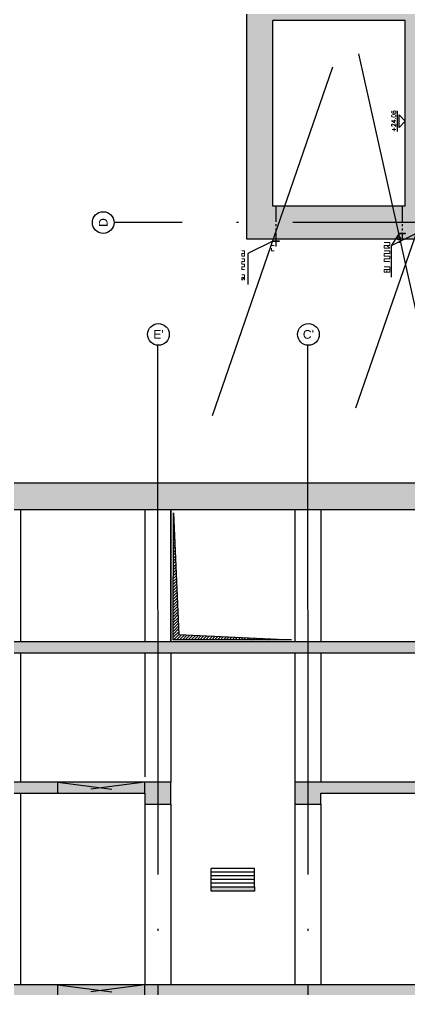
# Model space of a CAD drawing. Header units: millimetres. Extents: x 400382 to 401500, y 4543975 to 4544133.
# Drawn here: x 400678.39 to 400696.34, y 4544030.9 to 4544075.55 of the extents above; entities that cross this region are included whole.
import ezdxf
from ezdxf.enums import TextEntityAlignment as Align

# ---------------------------------------------------------------- set-up
doc = ezdxf.new("R2010")
doc.units = ezdxf.units.MM
for name, pattern in [('ACAD_ISO05W100', [33, 24, -3, 0, -3, 0, -3]), ('AKS', [3, 2.5, -0.25, 0, -0.25]), ('CIZGI', [0.4, 0.25, -0.15]), ('CONTINU', [0])]:
    doc.linetypes.add(name, pattern=pattern)
for name, color, linetype in [('aks prota', 2, 'AKS'), ('boşluk prota', 2, 'Continuous'), ('boşluk taraması prota', 252, 'Continuous'), ('caks prota', 4, 'Continuous'), ('görünüş prota', 4, 'Continuous'), ('inşaat derzi prota', 11, 'Continuous'), ('kesik prota', 2, 'CIZGI'), ('kesit prota', 1, 'Continuous'), ('kesit tarama prota', 252, 'Continuous'), ('kot prota', 4, 'Continuous'), ('not çizgisi prota', 4, 'Continuous'), ('PRT-CST-rc_level', 6, 'Continuous'), ('PRT-CST-rc_levermark', 4, 'Continuous'), ('st_s_su tutucu', 2, 'Continuous'), ('st_s_ölçü', 4, 'Continuous'), ('taks prota', 7, 'Continuous')]:
    doc.layers.add(name, color=color, linetype=linetype)
doc.styles.add('OLCU', font='romanstw.shx')
doc.styles.add('TAKS', font='Arial Unicode.ttf')
doc.dimstyles.new('1-50', dxfattribs={"dimtxt": 10, "dimasz": 4, "dimexe": 4, "dimexo": 8, "dimgap": 4, "dimtad": 1, "dimdec": 1, "dimrnd": 0.05, "dimzin": 9, "dimdsep": 46, "dimtxsty": 'OLCU', "dimblk1": 'OBLIQUE', "dimblk2": 'OBLIQUE', "dimsah": 1, "dimcen": 2, "dimdle": 4, "dimclrd": 4, "dimclre": 4, "dimclrt": 3, "dimadec": 1, "dimazin": 0, "dimtfac": 1, "dimtdec": 1, "dimtix": 1, "dimtmove": 2, "dimatfit": 3, "dimldrblk": 'OBLIQUE', "dimfxl": 1, "dimtvp": 1, "dimtolj": 1, "dimtzin": 1, "dimarcsym": 0})

# ---------------------------------------------------------------- blocks, each defined once
blk = doc.blocks.new('KOTK5')
at = {"layer": 'PRT-CST-rc_levermark'}
blk.add_line((217, 160), (-213, 160), dxfattribs=at)
blk.add_lwpolyline([(130, 130), (-130, 130), (0, 0)], close=True, dxfattribs=at)
at = {"layer": 'PRT-CST-rc_level', "style": 'OLCU'}
blk.add_attdef('000.00', text='', height=90, dxfattribs=at).set_placement((0, 193), align=Align.CENTER)
blk = doc.blocks.new('_Oblique')
at = {"layer": 'st_s_ölçü', "lineweight": -2}
blk.add_line((-0.5, -0.5), (0.5, 0.5), dxfattribs=at)
blk = doc.blocks.new('D')
at = {"layer": 'st_s_su tutucu', "linetype": 'CONTINU', "ltscale": 0.2}
for p, q in [((-39987.8, 52508.2), (-39992.6, 52508.2)), ((-39992.6, 52508.2), (-39992.6, 52507.4)), ((-39992.6, 52507.4), (-39990.6, 52506.1)), ((-39992.6, 52449), (-39990.6, 52450.3)), ((-39992.6, 52448.2), (-39992.6, 52449)), ((-39987.8, 52448.2), (-39992.6, 52448.2)), ((-39990.6, 52478.7), (-39991.9, 52478.7)), ((-39991.9, 52478.7), (-39991.9, 52477.7)), ((-39991.9, 52477.7), (-39990.6, 52477.7)), ((-39990.6, 52498.5), (-39991.5, 52498.5)), ((-39991.5, 52498.5), (-39991.5, 52497.9)), ((-39991.5, 52497.9), (-39990.6, 52497.9)), ((-39990.6, 52488.5), (-39991.5, 52488.5)), ((-39991.5, 52488.5), (-39991.5, 52487.9)), ((-39991.5, 52487.9), (-39990.6, 52487.9)), ((-39991.5, 52467.9), (-39991.5, 52468.5)), ((-39991.5, 52468.5), (-39990.6, 52468.5)), ((-39990.6, 52467.9), (-39991.5, 52467.9)), ((-39991.5, 52457.9), (-39991.5, 52458.5)), ((-39991.5, 52458.5), (-39990.6, 52458.5)), ((-39990.6, 52457.9), (-39991.5, 52457.9)), ((-39990.6, 52506.1), (-39990.6, 52498.5)), ((-39990.6, 52497.9), (-39990.6, 52488.5)), ((-39990.6, 52487.9), (-39990.6, 52478.7)), ((-39990.6, 52468.5), (-39990.6, 52477.7)), ((-39990.6, 52458.5), (-39990.6, 52467.9)), ((-39990.6, 52450.3), (-39990.6, 52457.9)), ((-39989.8, 52506.1), (-39987.8, 52507.4)), ((-39989.8, 52498.5), (-39989.8, 52506.1)), ((-39988.9, 52498.5), (-39989.8, 52498.5)), ((-39989.8, 52488.5), (-39989.8, 52497.9)), ((-39989.8, 52497.9), (-39988.9, 52497.9)), ((-39988.9, 52488.5), (-39989.8, 52488.5)), ((-39989.8, 52478.7), (-39989.8, 52487.9)), ((-39989.8, 52487.9), (-39988.9, 52487.9)), ((-39988.5, 52478.7), (-39989.8, 52478.7)), ((-39989.8, 52477.7), (-39988.5, 52477.7)), ((-39989.8, 52477.7), (-39989.8, 52468.5)), ((-39989.8, 52468.5), (-39988.9, 52468.5)), ((-39988.9, 52467.9), (-39989.8, 52467.9)), ((-39989.8, 52467.9), (-39989.8, 52458.5)), ((-39989.8, 52458.5), (-39988.9, 52458.5)), ((-39988.9, 52457.9), (-39989.8, 52457.9)), ((-39989.8, 52457.9), (-39989.8, 52450.3)), ((-39989.8, 52450.3), (-39987.8, 52449)), ((-39988.9, 52497.9), (-39988.9, 52498.5)), ((-39988.9, 52487.9), (-39988.9, 52488.5)), ((-39988.9, 52468.5), (-39988.9, 52467.9)), ((-39988.9, 52458.5), (-39988.9, 52457.9)), ((-39988.5, 52477.7), (-39988.5, 52478.7)), ((-39987.8, 52507.4), (-39987.8, 52508.2)), ((-39987.8, 52449), (-39987.8, 52448.2))]:
    blk.add_line(p, q, dxfattribs=at)

msp = doc.modelspace()

# ---------------------------------------------------------------- hatches: boundary and pattern name
at = {"layer": 'boşluk taraması prota', "ltscale": 2}
h = msp.add_hatch(dxfattribs=at)
h.set_pattern_fill('ANSI31', color=256, scale=0.03, style=0)
h.set_pattern_definition([(45, (399983.23396, 4543635.71122), (-0.067351921, 0.067351921), [])])
h.paths.add_polyline_path([(400685.472, 4544052.847), (400685.724, 4544047.237), (400690.908, 4544046.999), (400685.458, 4544046.999)])
at = {"layer": 'kesit tarama prota'}
h = msp.add_hatch(color=256, dxfattribs=at)
h.dxf.hatch_style = 1
h.paths.add_polyline_path([(400713.633, 4544093.35), (400688.843, 4544093.35), (400688.843, 4544092.15), (400686.933, 4544092.15), (400686.933, 4544091.85), (400702.603, 4544091.85), (400702.603, 4544083.3), (400696.643, 4544083.3), (400696.643, 4544087.8), (400696.143, 4544087.8), (400696.143, 4544083.3), (400690.043, 4544083.3), (400690.043, 4544087.8), (400686.933, 4544087.8), (400686.933, 4544087.5), (400688.843, 4544087.5), (400688.843, 4544082.3), (400688.313, 4544082.3), (400688.313, 4544080.318), (400688.843, 4544079.382), (400688.843, 4544065.45), (400713.633, 4544065.45)])
h.paths.add_polyline_path([(400711.933, 4544078.165), (400710.943, 4544079.912), (400710.943, 4544082), (400710.743, 4544082), (400710.743, 4544079.56), (400710.913, 4544079.56), (400710.913, 4544079.26), (400711.083, 4544079.26), (400711.083, 4544078.96), (400711.253, 4544078.96), (400711.253, 4544078.66), (400711.423, 4544078.66), (400711.423, 4544078.36), (400711.593, 4544078.36), (400711.593, 4544078.06), (400711.763, 4544078.06), (400711.763, 4544077.76), (400711.933, 4544077.76), (400711.933, 4544076), (400709.413, 4544076), (400709.413, 4544077.512), (400707.713, 4544080.512), (400707.713, 4544082), (400707.513, 4544082), (400707.513, 4544080.16), (400707.683, 4544080.16), (400707.683, 4544079.86), (400707.853, 4544079.86), (400707.853, 4544079.56), (400708.023, 4544079.56), (400708.023, 4544079.26), (400708.193, 4544079.26), (400708.193, 4544078.96), (400708.363, 4544078.96), (400708.363, 4544078.66), (400708.533, 4544078.66), (400708.533, 4544078.36), (400708.703, 4544078.36), (400708.703, 4544078.06), (400708.873, 4544078.06), (400708.873, 4544077.76), (400709.043, 4544077.76), (400709.043, 4544077.46), (400709.213, 4544077.46), (400709.213, 4544076), (400706.183, 4544076), (400706.183, 4544077.512), (400704.483, 4544080.512), (400704.483, 4544082), (400704.283, 4544082), (400704.283, 4544080.16), (400704.453, 4544080.16), (400704.453, 4544079.86), (400704.623, 4544079.86), (400704.623, 4544079.56), (400704.793, 4544079.56), (400704.793, 4544079.26), (400704.963, 4544079.26), (400704.963, 4544078.96), (400705.133, 4544078.96), (400705.133, 4544078.66), (400705.303, 4544078.66), (400705.303, 4544078.36), (400705.473, 4544078.36), (400705.473, 4544078.06), (400705.643, 4544078.06), (400705.643, 4544077.76), (400705.813, 4544077.76), (400705.813, 4544077.46), (400705.983, 4544077.46), (400705.983, 4544076), (400702.803, 4544076), (400702.803, 4544077.477), (400701.083, 4544080.512), (400701.083, 4544082), (400700.883, 4544082), (400700.883, 4544080.16), (400701.053, 4544080.16), (400701.053, 4544079.86), (400701.223, 4544079.86), (400701.223, 4544079.56), (400701.393, 4544079.56), (400701.393, 4544079.26), (400701.563, 4544079.26), (400701.563, 4544078.96), (400701.733, 4544078.96), (400701.733, 4544078.66), (400701.903, 4544078.66), (400701.903, 4544078.36), (400702.073, 4544078.36), (400702.073, 4544078.06), (400702.243, 4544078.06), (400702.243, 4544077.76), (400702.413, 4544077.76), (400702.413, 4544077.46), (400702.603, 4544077.46), (400702.603, 4544076), (400699.553, 4544076), (400699.553, 4544077.512), (400697.853, 4544080.512), (400697.853, 4544082), (400697.653, 4544082), (400697.653, 4544080.16), (400697.823, 4544080.16), (400697.823, 4544079.86), (400697.993, 4544079.86), (400697.993, 4544079.56), (400698.163, 4544079.56), (400698.163, 4544079.26), (400698.333, 4544079.26), (400698.333, 4544078.96), (400698.503, 4544078.96), (400698.503, 4544078.66), (400698.673, 4544078.66), (400698.673, 4544078.36), (400698.843, 4544078.36), (400698.843, 4544078.06), (400699.013, 4544078.06), (400699.013, 4544077.76), (400699.183, 4544077.76), (400699.183, 4544077.46), (400699.353, 4544077.46), (400699.353, 4544076), (400696.343, 4544076), (400696.343, 4544077.477), (400694.623, 4544080.512), (400694.623, 4544082), (400694.423, 4544082), (400694.423, 4544080.16), (400694.593, 4544080.16), (400694.593, 4544079.86), (400694.763, 4544079.86), (400694.763, 4544079.56), (400694.933, 4544079.56), (400694.933, 4544079.26), (400695.103, 4544079.26), (400695.103, 4544078.96), (400695.273, 4544078.96), (400695.273, 4544078.66), (400695.443, 4544078.66), (400695.443, 4544078.36), (400695.613, 4544078.36), (400695.613, 4544078.06), (400695.783, 4544078.06), (400695.783, 4544077.76), (400695.953, 4544077.76), (400695.953, 4544077.46), (400696.143, 4544077.46), (400696.143, 4544076), (400693.093, 4544076), (400693.093, 4544077.512), (400691.393, 4544080.512), (400691.393, 4544082.8), (400691.193, 4544082.8), (400691.193, 4544080.16), (400691.363, 4544080.16), (400691.363, 4544079.86), (400691.533, 4544079.86), (400691.533, 4544079.56), (400691.703, 4544079.56), (400691.703, 4544079.26), (400691.873, 4544079.26), (400691.873, 4544078.96), (400692.043, 4544078.96), (400692.043, 4544078.66), (400692.213, 4544078.66), (400692.213, 4544078.36), (400692.383, 4544078.36), (400692.383, 4544078.06), (400692.553, 4544078.06), (400692.553, 4544077.76), (400692.723, 4544077.76), (400692.723, 4544077.46), (400692.893, 4544077.46), (400692.893, 4544076), (400690.043, 4544076), (400690.043, 4544077.873), (400688.613, 4544080.397), (400688.613, 4544081.8), (400690.043, 4544081.8), (400690.043, 4544082.8), (400711.933, 4544082.8)], flags=16)
h.paths.add_polyline_path([(400711.933, 4544083.3), (400709.633, 4544083.3), (400709.633, 4544085.3), (400711.933, 4544085.3)], flags=16)
h.paths.add_polyline_path([(400711.933, 4544085.6), (400709.633, 4544085.6), (400709.633, 4544086), (400709.233, 4544086), (400709.233, 4544083.3), (400703.103, 4544083.3), (400703.103, 4544091.85), (400711.933, 4544091.85)], flags=16)
h.paths.add_polyline_path([(400711.933, 4544075.5), (400711.933, 4544073.5), (400709.633, 4544073.5), (400709.633, 4544075.5)], flags=16)
h.paths.add_polyline_path([(400709.233, 4544075.5), (400709.233, 4544072.8), (400709.633, 4544072.8), (400709.633, 4544073.2), (400711.933, 4544073.2), (400711.933, 4544066.95), (400703.103, 4544066.95), (400703.103, 4544075.5)], flags=16)
h.paths.add_polyline_path([(400702.603, 4544075.5), (400702.603, 4544066.95), (400696.643, 4544066.95), (400696.643, 4544075.5)], flags=16)
h.paths.add_polyline_path([(400696.143, 4544075.5), (400696.143, 4544066.95), (400690.043, 4544066.95), (400690.043, 4544075.5)], flags=16)
h = msp.add_hatch(color=256, dxfattribs=at)
h.dxf.hatch_style = 1
h.paths.add_polyline_path([(400709.558, 4544054.199), (400665.472, 4544054.199), (400665.472, 4544052.999), (400708.058, 4544052.999), (400708.058, 4544031.11), (400707.758, 4544031.11), (400707.758, 4544025.649), (400690.108, 4544025.649), (400690.108, 4544025.049), (400698.557, 4544025.049), (400698.558, 4544024.449), (400699.158, 4544024.449), (400699.158, 4544025.049), (400701.558, 4544025.049), (400701.558, 4544023.749), (400702.158, 4544023.749), (400702.158, 4544025.049), (400707.758, 4544025.049), (400707.758, 4544017.599), (400705.867, 4544017.599), (400704.877, 4544017.049), (400703.537, 4544017.049), (400702.548, 4544017.599), (400701.908, 4544017.599), (400701.908, 4544019.329), (400702.658, 4544019.329), (400702.658, 4544019.529), (400700.958, 4544019.529), (400700.958, 4544019.329), (400701.658, 4544019.329), (400701.658, 4544017.599), (400690.633, 4544017.599), (400690.633, 4544015.599), (400702.03, 4544015.599), (400703.019, 4544015.049), (400705.396, 4544015.049), (400706.385, 4544015.049), (400709.558, 4544015.049)])
h = msp.add_hatch(color=256, dxfattribs=at)
h.dxf.hatch_style = 1
h.paths.add_polyline_path([(400702.458, 4544046.899), (400665.472, 4544046.899), (400665.472, 4544046.099), (400668.359, 4544046.099), (400668.359, 4544046.399), (400701.958, 4544046.399), (400701.958, 4544045.899), (400702.458, 4544045.899)])
h = msp.add_hatch(color=256, dxfattribs=at)
h.dxf.hatch_style = 1
h.paths.add_polyline_path([(400685.358, 4544040.439), (400665.472, 4544040.439), (400665.472, 4544039.639), (400668.359, 4544039.639), (400668.359, 4544039.939), (400684.158, 4544039.939), (400684.158, 4544039.439), (400685.358, 4544039.439)])
h = msp.add_hatch(color=256, dxfattribs=at)
h.dxf.hatch_style = 1
h.paths.add_polyline_path([(400702.158, 4544040.439), (400691.058, 4544040.439), (400691.058, 4544039.439), (400692.258, 4544039.439), (400692.258, 4544039.939), (400702.158, 4544039.939)])
h = msp.add_hatch(color=256, dxfattribs=at)
h.dxf.hatch_style = 1
h.paths.add_polyline_path([(400689.205, 4544035.621), (400687.205, 4544035.621), (400687.205, 4544035.421), (400689.205, 4544035.421)], flags=17)
h = msp.add_hatch(color=256, dxfattribs=at)
h.dxf.hatch_style = 1
h.paths.add_polyline_path([(400702.158, 4544031.109), (400666.858, 4544031.109), (400666.858, 4544015.049), (400672.872, 4544015.049), (400673.868, 4544015.599), (400685.833, 4544015.599), (400685.833, 4544017.599), (400674.758, 4544017.599), (400674.758, 4544019.329), (400675.459, 4544019.329), (400675.459, 4544019.529), (400673.758, 4544019.529), (400673.758, 4544019.329), (400674.508, 4544019.329), (400674.508, 4544017.599), (400673.868, 4544017.599), (400672.872, 4544017.046), (400671.543, 4544017.046), (400670.548, 4544017.599), (400668.658, 4544017.599), (400668.658, 4544025.049), (400686.308, 4544025.049), (400686.308, 4544025.649), (400668.658, 4544025.649), (400668.658, 4544030.109), (400678.458, 4544030.109), (400678.458, 4544030.609), (400702.158, 4544030.609)])

# ---------------------------------------------------------------- linework, layer by layer
at = {"layer": 'aks prota', "ltscale": 10}
for p, q in [((400715.972, 4544066.2), (400682.742, 4544066.2)), ((400684.783, 4544006.098), (400684.758, 4544060.553)), ((400691.683, 4544006.098), (400691.658, 4544060.553))]:
    msp.add_line(p, q, dxfattribs=at)
at = {"layer": 'boşluk prota', "ltscale": 0.05}
msp.add_lwpolyline([(400685.472, 4544052.847), (400685.724, 4544047.237), (400690.908, 4544046.999), (400685.458, 4544046.999)], close=True, dxfattribs=at)
at = {"layer": 'caks prota', "ltscale": 0.05}
for centre in [(400682.242, 4544066.2), (400684.783, 4544061.053), (400691.683, 4544061.053)]:
    msp.add_circle(centre, 0.5, dxfattribs=at)
at = {"layer": 'görünüş prota'}
for p, q in [((400678.458, 4544046.899), (400678.458, 4544052.999)), ((400684.158, 4544052.999), (400684.158, 4544046.899)), ((400685.358, 4544052.999), (400685.358, 4544046.899)), ((400691.058, 4544052.999), (400691.058, 4544046.899)), ((400692.258, 4544052.999), (400692.258, 4544046.899)), ((400678.458, 4544040.439), (400678.458, 4544046.399)), ((400684.158, 4544046.399), (400684.158, 4544040.689)), ((400685.358, 4544046.399), (400685.358, 4544040.439)), ((400691.058, 4544046.399), (400691.058, 4544040.439)), ((400692.258, 4544046.399), (400692.258, 4544040.439)), ((400678.458, 4544031.109), (400678.458, 4544039.939)), ((400684.158, 4544039.439), (400684.158, 4544031.109)), ((400685.358, 4544039.439), (400685.358, 4544031.109)), ((400691.058, 4544039.439), (400691.058, 4544031.109)), ((400692.258, 4544039.439), (400692.258, 4544031.109))]:
    msp.add_line(p, q, dxfattribs=at)
at = {"layer": 'görünüş prota', "color": 4}
for p, q in [((400689.205, 4544036.471), (400687.205, 4544036.471)), ((400689.205, 4544036.301), (400687.205, 4544036.301)), ((400689.205, 4544036.131), (400687.205, 4544036.131)), ((400689.205, 4544035.961), (400687.205, 4544035.961)), ((400689.205, 4544035.791), (400687.205, 4544035.791))]:
    msp.add_line(p, q, dxfattribs=at)
at = {"layer": 'görünüş prota'}
msp.add_lwpolyline([(400685.358, 4544052.999), (400691.058, 4544052.999), (400691.058, 4544046.899), (400685.358, 4544046.899)], close=True, dxfattribs=at)
at = {"layer": 'görünüş prota', "color": 4}
for points in [[(400687.205, 4544035.621), (400687.205, 4544036.471)], [(400689.205, 4544035.621), (400689.205, 4544036.471)]]:
    msp.add_lwpolyline(points, dxfattribs=at)
at = {"layer": 'inşaat derzi prota', "linetype": 'ACAD_ISO05W100', "ltscale": 0.03}
for points in [[(400690.193, 4544066.95), (400690.193, 4544065.096)], [(400695.993, 4544066.95), (400695.993, 4544065.45)]]:
    msp.add_lwpolyline(points, dxfattribs=at)
at = {"layer": 'kesik prota', "ltscale": 10}
for points in [[(400684.158, 4544040.439), (400680.158, 4544039.939), (400680.158, 4544040.439), (400684.158, 4544039.939), (400684.158, 4544040.439)], [(400684.158, 4544031.109), (400680.158, 4544030.609), (400680.158, 4544031.109), (400684.158, 4544030.609), (400684.158, 4544031.109)]]:
    msp.add_lwpolyline(points, dxfattribs=at)
at = {"layer": 'kesit prota', "color": 1}
for p, q in [((400696.143, 4544075.5), (400690.043, 4544075.5)), ((400690.043, 4544066.95), (400690.043, 4544075.5)), ((400696.143, 4544066.95), (400696.143, 4544075.5)), ((400696.143, 4544066.95), (400690.043, 4544066.95))]:
    msp.add_line(p, q, dxfattribs=at)
for points in [[(400696.143, 4544083.3), (400690.043, 4544083.3), (400690.043, 4544087.8), (400686.933, 4544087.8), (400686.933, 4544087.5), (400688.843, 4544087.5), (400688.843, 4544082.3), (400688.313, 4544082.3), (400688.313, 4544080.318), (400688.843, 4544079.382), (400688.843, 4544065.45), (400713.633, 4544065.45), (400713.633, 4544093.35), (400688.843, 4544093.35), (400688.843, 4544092.15), (400686.933, 4544092.15)], [(400709.558, 4544054.199), (400665.472, 4544054.199)], [(400665.472, 4544052.999), (400708.058, 4544052.999), (400708.058, 4544031.11), (400707.758, 4544031.11), (400707.758, 4544025.649), (400690.108, 4544025.649), (400690.108, 4544025.049), (400698.547, 4544025.049)], [(400665.472, 4544046.899), (400665.472, 4544046.099), (400668.359, 4544046.099), (400668.359, 4544046.399), (400701.958, 4544046.399), (400701.958, 4544045.899), (400702.458, 4544045.899), (400702.458, 4544046.899), (400665.472, 4544046.899)], [(400674.508, 4544017.599), (400673.868, 4544017.599), (400672.872, 4544017.046), (400671.543, 4544017.046), (400670.548, 4544017.599), (400668.658, 4544017.599), (400668.658, 4544025.049), (400686.308, 4544025.049), (400686.308, 4544025.649), (400668.658, 4544025.649), (400668.658, 4544030.109), (400678.458, 4544030.109), (400678.458, 4544030.609), (400702.158, 4544030.609), (400702.158, 4544031.109), (400666.858, 4544031.109), (400666.858, 4544015.049), (400672.872, 4544015.049), (400673.868, 4544015.599)]]:
    msp.add_lwpolyline(points, dxfattribs=at)
for points in [[(400685.358, 4544039.439), (400685.358, 4544040.439), (400665.472, 4544040.439), (400665.472, 4544039.639), (400668.359, 4544039.639), (400668.359, 4544039.939), (400684.158, 4544039.939), (400684.158, 4544039.439)], [(400687.205, 4544035.621), (400689.205, 4544035.621), (400689.205, 4544035.421), (400687.205, 4544035.421)]]:
    msp.add_lwpolyline(points, close=True, dxfattribs=at)
at = {"layer": 'kesit prota'}
msp.add_lwpolyline([(400702.158, 4544040.439), (400691.058, 4544040.439), (400691.058, 4544039.439), (400692.258, 4544039.439), (400692.258, 4544039.939), (400702.158, 4544039.939)], dxfattribs=at)
at = {"layer": 'st_s_ölçü', "color": 6, "lineweight": 0}
for points in [[(400690.103, 4544065.151), (400689.98, 4544065.151), (400690.103, 4544065.151)], [(400695.92, 4544065.399), (400695.796, 4544065.399), (400695.796, 4544065.523), (400695.92, 4544065.523), (400695.92, 4544065.399)]]:
    msp.add_lwpolyline(points, close=True, dxfattribs=at)
for points in [[(400695.178, 4544065.151), (400695.301, 4544065.151), (400695.425, 4544065.151), (400695.425, 4544065.275), (400695.301, 4544065.275), (400695.178, 4544065.275)], [(400695.178, 4544065.151), (400695.178, 4544065.028), (400695.301, 4544065.028), (400695.425, 4544065.028), (400695.301, 4544065.151)], [(400695.796, 4544065.275), (400695.92, 4544065.275)], [(400688.618, 4544064.78), (400688.742, 4544064.78), (400688.742, 4544064.904), (400688.618, 4544064.904)], [(400688.618, 4544064.78), (400688.618, 4544064.656), (400688.742, 4544064.656), (400688.742, 4544064.78)], [(400689.98, 4544064.904), (400689.98, 4544065.028), (400689.98, 4544064.904), (400690.103, 4544064.904)], [(400695.178, 4544064.78), (400695.301, 4544064.78), (400695.425, 4544064.78), (400695.425, 4544064.904), (400695.301, 4544064.904), (400695.178, 4544064.904)], [(400695.178, 4544064.78), (400695.425, 4544064.78)], [(400695.178, 4544064.656), (400695.178, 4544064.78)], [(400688.618, 4544064.409), (400688.742, 4544064.409), (400688.742, 4544064.533), (400688.618, 4544064.533)], [(400688.618, 4544064.409), (400688.742, 4544064.409)], [(400688.618, 4544064.285), (400688.618, 4544064.409)], [(400688.618, 4544064.161), (400688.742, 4544064.161), (400688.742, 4544064.285), (400688.618, 4544064.285)], [(400695.178, 4544064.533), (400695.301, 4544064.533), (400695.425, 4544064.533), (400695.425, 4544064.656), (400695.301, 4544064.656), (400695.178, 4544064.656)], [(400695.178, 4544064.409), (400695.178, 4544064.533)], [(400695.178, 4544064.409), (400695.425, 4544064.409)], [(400688.618, 4544064.038), (400688.618, 4544064.161)], [(400688.618, 4544064.038), (400688.742, 4544064.038)], [(400688.618, 4544063.666), (400688.742, 4544063.666), (400688.742, 4544063.79), (400688.618, 4544063.79)], [(400695.178, 4544064.038), (400695.301, 4544064.038), (400695.425, 4544064.038), (400695.425, 4544064.161), (400695.301, 4544064.161), (400695.178, 4544064.161)], [(400695.178, 4544064.038), (400695.178, 4544063.914), (400695.301, 4544063.914), (400695.301, 4544064.038), (400695.425, 4544064.038), (400695.425, 4544063.914), (400695.301, 4544063.914)], [(400688.618, 4544063.666), (400688.618, 4544063.543), (400688.742, 4544063.666), (400688.742, 4544063.543)]]:
    msp.add_lwpolyline(points, dxfattribs=at)

# ---------------------------------------------------------------- block references
at = {"layer": 'kot prota', "linetype": 'CONTINU', "ltscale": 0.1}
ref = msp.add_blockref('KOTK5', (400696.143, 4544070.87), dxfattribs=dict(at, xscale=-0.002222222222222222, yscale=0.002222222222222222, zscale=0.002222222222222222, rotation=89.9999999999036))
ref.add_attrib('000.00', '+24.06', dxfattribs={"layer": 'PRT-CST-rc_level', "height": 0.2, "rotation": 90, "style": 'OLCU'}).set_placement((400695.714, 4544070.87), align=Align.CENTER)
at = {"layer": 'st_s_ölçü', "xscale": 0.004999999999999998, "yscale": 0.004999999999999998, "zscale": 0.004999999999999998, "rotation": 269.9999999999999}
for p in [(400433.602, 4543865.748), (400427.802, 4543865.394)]:
    msp.add_blockref('D', p, dxfattribs=at)

# ---------------------------------------------------------------- texts
at = {"layer": 'taks prota', "style": 'TAKS'}
for s, rotation, p in [('D', 89.5052, (400682.242, 4544066.2)), ("E'", 359.5052, (400684.783, 4544061.053)), ("C'", 359.5052, (400691.683, 4544061.053))]:
    msp.add_text(s, height=0.4, rotation=rotation, dxfattribs=at).set_placement(p, align=Align.MIDDLE_CENTER)

# ---------------------------------------------------------------- leaders
at = {"layer": 'not çizgisi prota'}
for points in [[(400696.643, 4544065.694), (400695.493, 4544065.135), (400695.493, 4544063.697)], [(400695.844, 4544065.687), (400695.493, 4544065.135), (400695.493, 4544063.685)], [(400703.103, 4544065.694), (400701.953, 4544065.135), (400701.953, 4544063.697)], [(400702.304, 4544065.687), (400701.953, 4544065.135), (400701.953, 4544063.685)], [(400690.043, 4544065.34), (400688.893, 4544064.781), (400688.893, 4544063.343)]]:
    msp.add_leader(points, dimstyle='1-50', override={"dimasz": 12, "dimgap": 4, "dimtad": 0}, dxfattribs=at)

doc.saveas('drawing.dxf')
